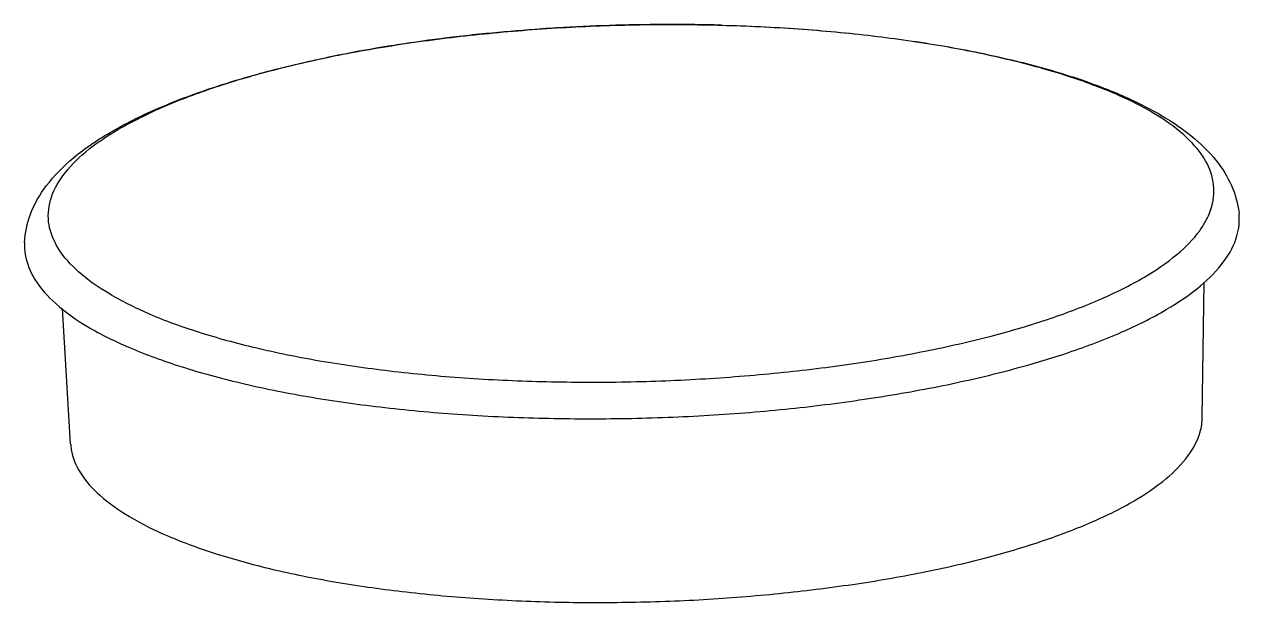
# Model space of a CAD drawing. Header units: millimetres. Extents: x 1034 to 1636, y -2154 to -1937.
# Drawn here: x 1050.6 to 1061.21, y -1976.42 to -1971.37 of the extents above; entities that cross this region are included whole.
import ezdxf

# ---------------------------------------------------------------- set-up
doc = ezdxf.new("R2010")
doc.units = ezdxf.units.MM

# ---------------------------------------------------------------- blocks, each defined once
blk = doc.blocks.new('*u3')
at = {"color": 7}
for p, q in [((-36.745, 50.497), (-36.729, 51.679)), ((-46.616, 50.267), (-46.687, 51.449))]:
    blk.add_line(p, q, dxfattribs=at)
for centre, radius, start, end in [((-41.434, 38.215), 15.708, 94.1253, 95.6987), ((-41.391, 37.626), 16.299, 93.2501, 94.1274), ((-41.379, 37.413), 16.512, 91.6718, 93.2489), ((-41.374, 37.269), 16.656, 90.8677, 91.6725), ((-41.376, 37.464), 16.461, 89.0613, 90.8716), ((-41.373, 37.741), 16.184, 88.4727, 89.0578), ((-41.708, 40.482), 13.424, 98.3261, 99.1485), ((-41.599, 39.718), 14.196, 96.5884, 98.3159), ((-41.486, 38.752), 15.169, 95.7037, 96.5933), ((-42.076, 42.572), 11.302, 101.248, 101.8117), ((-41.909, 41.713), 12.177, 99.1345, 101.2274), ((-39.008, 49.862), 3.772, 65.9578, 66.7946), ((-39.126, 49.447), 4.208, 66.7911, 67.5547), ((-46.114, 52.35), 0.716, 211.5161, 212.0024)]:
    blk.add_arc(centre, radius, start, end, dxfattribs=at)
for points, start_tangent, end_tangent in [([(-47.018, 52.025), (-46.967, 52.27), (-46.828, 52.517), (-46.589, 52.764), (-46.25, 52.996), (-45.836, 53.201), (-45.359, 53.38), (-44.825, 53.535), (-44.243, 53.665), (-43.62, 53.77), (-42.967, 53.848), (-42.294, 53.9), (-41.611, 53.924), (-40.931, 53.919), (-40.263, 53.887), (-39.619, 53.826), (-39.009, 53.739), (-38.441, 53.624), (-37.925, 53.484), (-37.519, 53.337)], (0.050647, 0.998717), (0.924228, -0.381842)), ([(-40.941, 53.919), (-40.269, 53.887), (-39.62, 53.826), (-39.009, 53.738), (-38.449, 53.624), (-37.95, 53.487), (-37.522, 53.329)], (0.999645, -0.026661), (0.919057, -0.394124)), ([(-46.725, 51.975), (-46.804, 52.179), (-46.792, 52.392), (-46.685, 52.604), (-46.487, 52.812), (-46.199, 53.011), (-45.828, 53.198), (-45.381, 53.37), (-44.865, 53.523), (-44.389, 53.635)], (-0.522732, 0.852497), (0.978811, 0.204766)), ([(-36.716, 52.208), (-36.661, 52.339), (-36.649, 52.552), (-36.731, 52.761), (-36.907, 52.963), (-37.172, 53.153), (-37.472, 53.307)], (0.486932, 0.87344), (-0.913203, 0.407505)), ([(-37.467, 53.315), (-37.106, 53.135), (-36.811, 52.929), (-36.603, 52.712), (-36.478, 52.491), (-36.424, 52.272)], (0.919057, -0.394124), (0.097159, -0.995269)), ([(-46.102, 51.108), (-45.655, 50.943), (-45.135, 50.8), (-44.551, 50.681), (-43.917, 50.59), (-43.239, 50.526), (-42.534, 50.493), (-41.813, 50.489), (-41.092, 50.515), (-40.381, 50.571), (-39.694, 50.657), (-39.046, 50.769), (-38.448, 50.906), (-37.911, 51.065), (-37.445, 51.244), (-37.059, 51.439), (-36.76, 51.647), (-36.553, 51.863), (-36.442, 52.083), (-36.424, 52.272)], (0.919057, -0.394124), (-0.092221, 0.995739)), ([(-45.931, 51.402), (-45.502, 51.244), (-45.003, 51.107), (-44.444, 50.993), (-43.833, 50.905), (-43.183, 50.844), (-42.507, 50.812), (-41.815, 50.808), (-41.122, 50.834), (-40.44, 50.888), (-39.783, 50.969), (-39.161, 51.077), (-38.587, 51.208), (-38.072, 51.361), (-37.625, 51.533), (-37.254, 51.72), (-36.966, 51.92), (-36.767, 52.127), (-36.716, 52.208)], (0.919057, -0.394124), (0.486932, 0.87344)), ([(-47.018, 52.025), (-47.012, 51.919), (-46.927, 51.701), (-46.745, 51.491), (-46.468, 51.291), (-46.102, 51.108)], (-0.05153, -0.998671), (0.919057, -0.394124)), ([(-45.931, 51.402), (-46.281, 51.578), (-46.546, 51.768), (-46.722, 51.97)], (-0.919057, 0.394124), (-0.529948, 0.84803)), ([(-45.762, 49.463), (-45.346, 49.31), (-44.861, 49.176), (-44.317, 49.066), (-43.726, 48.981), (-43.095, 48.922), (-42.438, 48.89), (-41.767, 48.887), (-41.095, 48.911), (-40.434, 48.964), (-39.794, 49.043), (-39.19, 49.147), (-38.632, 49.275), (-38.132, 49.424), (-37.698, 49.591), (-37.338, 49.772), (-37.06, 49.965), (-36.867, 50.166), (-36.763, 50.372), (-36.745, 50.497)], (0.919057, -0.394124), (0.015892, 0.999874)), ([(-46.615, 50.266), (-46.61, 50.219), (-46.531, 50.016), (-46.361, 49.82), (-46.103, 49.634), (-45.762, 49.463)], (0.055274, -0.998471), (0.919057, -0.394124))]:
    blk.add_spline(points, degree=3, dxfattribs=dict(at, start_tangent=start_tangent, end_tangent=end_tangent))

msp = doc.modelspace()

# ---------------------------------------------------------------- block references
msp.add_blockref('*u3', (1097.624, -2025.3))

doc.saveas('drawing.dxf')
